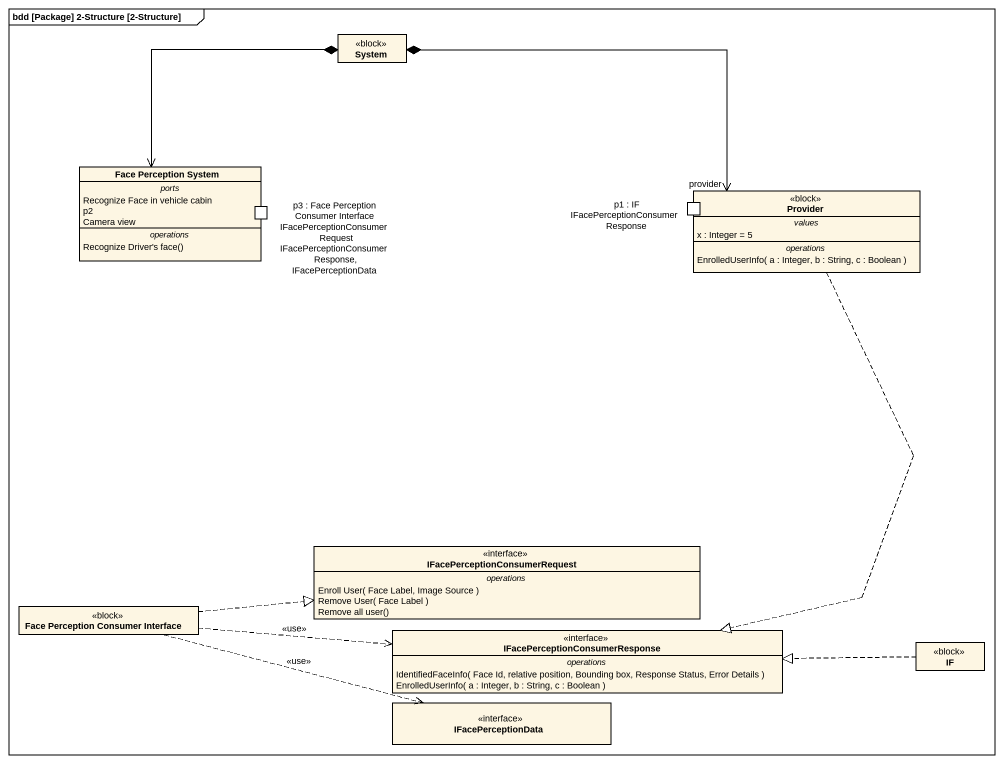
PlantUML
@startuml
mainframe bdd [Package] 2-Structure [2-Structure]
hide circle
hide empty members
class System <<block>>
class "Face Perception System" as Face_Perception_System {
  -- ports --
  Recognize Face in vehicle cabin
  p2
  Camera view
  -- operations --
  Recognize Driver's face()
  -- ports --
  p3 : Face Perception Consumer Interface IFacePerceptionConsumerRequest IFacePerceptionConsumerResponse, IFacePerceptionData
}
class Provider <<block>> {
  -- values --
  x : Integer = 5
  -- operations --
  EnrolledUserInfo( a : Integer, b : String, c : Boolean )
  -- ports --
  p1 : IF IFacePerceptionConsumerResponse
}
interface "IFacePerceptionConsumerRequest" as IFacePerceptionConsumerReque {
  -- operations --
  Enroll User( Face Label, Image Source )
  Remove User( Face Label )
  Remove all user()
}
class "Face Perception Consumer Interface" as Face_Perception_Consumer <<block>>
interface "IFacePerceptionConsumerResponse" as IFacePerceptionConsumerRespo {
  -- operations --
  IdentifiedFaceInfo( Face Id, relative position, Bounding box, Response Status, Error Details )
  EnrolledUserInfo( a : Integer, b : String, c : Boolean )
}
class "IF" as IF_ <<block>>
interface IFacePerceptionData
System *--> Face_Perception_System
System *-right-> "provider" Provider
Provider ..|> IFacePerceptionConsumerRespo
Face_Perception_Consumer .right.|> IFacePerceptionConsumerReque
Face_Perception_Consumer .right.> IFacePerceptionConsumerRespo : <<use>>
Face_Perception_Consumer .right.> IFacePerceptionData : <<use>>
IF_ .left.|> IFacePerceptionConsumerRespo
@enduml
